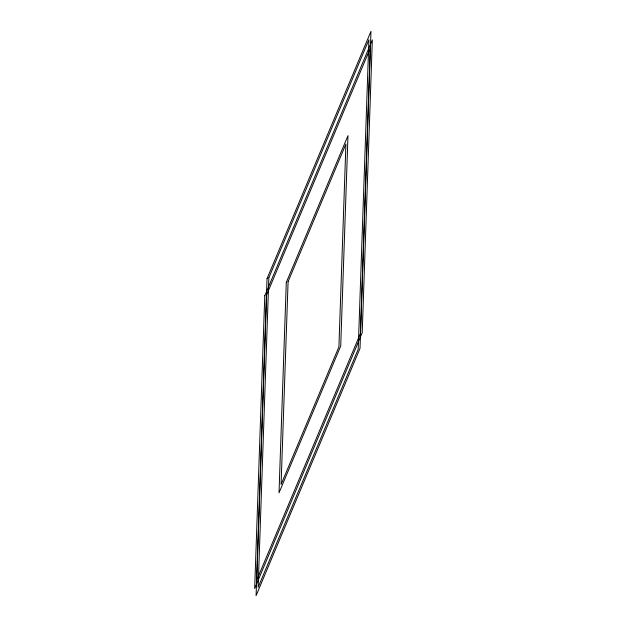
<?xml version="1.0" encoding="UTF-8"?>
<svg xmlns="http://www.w3.org/2000/svg" width="627" height="627" viewBox="0 0 627 627"><rect width="100%" height="100%" fill="white"/><g stroke="black" fill="none" stroke-linecap="round" stroke-linejoin="round"><path stroke-width="0.94" d="M264.782 295.764L254.672 588.565L362.218 332.725L372.328 39.916L264.782 295.764M267.039 278.6L256.082 595.65L360.016 348.4L370.972 31.35L267.039 278.6M266.593 294.941L256.733 580.179L360.407 333.54L370.267 48.31L266.593 294.941M268.842 277.785L258.144 587.264L358.213 349.215L368.903 39.736L268.842 277.785M286.288 282.424L279.015 492.83L340.712 346.057L347.985 135.659L286.288 282.424M288.091 281.609L281.084 484.444L338.909 346.88L345.916 144.045L288.091 281.609"/></g></svg>
